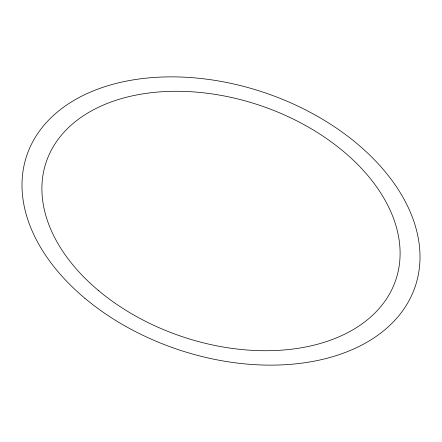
<?xml version="1.0" encoding="UTF-8"?>
<svg xmlns="http://www.w3.org/2000/svg" width="442" height="442" viewBox="0 0 442 442"><rect width="100%" height="100%" fill="white"/><g stroke="black" fill="none" stroke-linecap="round" stroke-linejoin="round"><path stroke-width="0.66" d="M84.908 298.295A204.955 135.539 18.6 0 0 414.789 287.714A204.955 135.539 18.6 0 0 163.308 76.991A204.955 135.539 18.6 0 0 84.908 298.295M98.516 290.565A184.463 121.986 18.6 0 0 395.408 281.046A184.463 121.986 18.6 0 0 169.076 91.395A184.463 121.986 18.6 0 0 98.516 290.565"/></g></svg>
